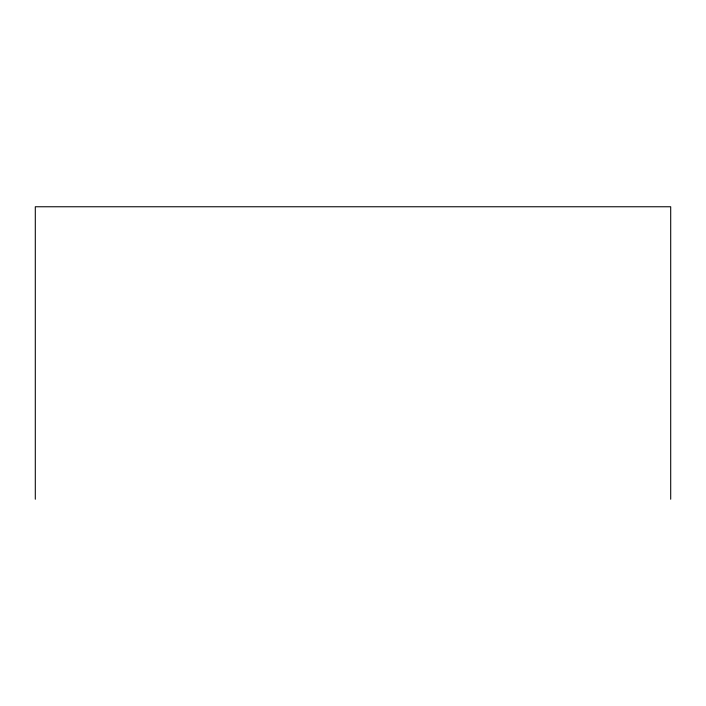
<?xml version="1.0" encoding="UTF-8"?>
<svg xmlns="http://www.w3.org/2000/svg" width="706" height="706" viewBox="0 0 706 706"><rect width="100%" height="100%" fill="white"/><g stroke="black" fill="none" stroke-linecap="round" stroke-linejoin="round"><path stroke-width="1.06" d="M670.7 499.239L670.7 206.761L35.3 206.761L35.3 499.239"/></g></svg>
